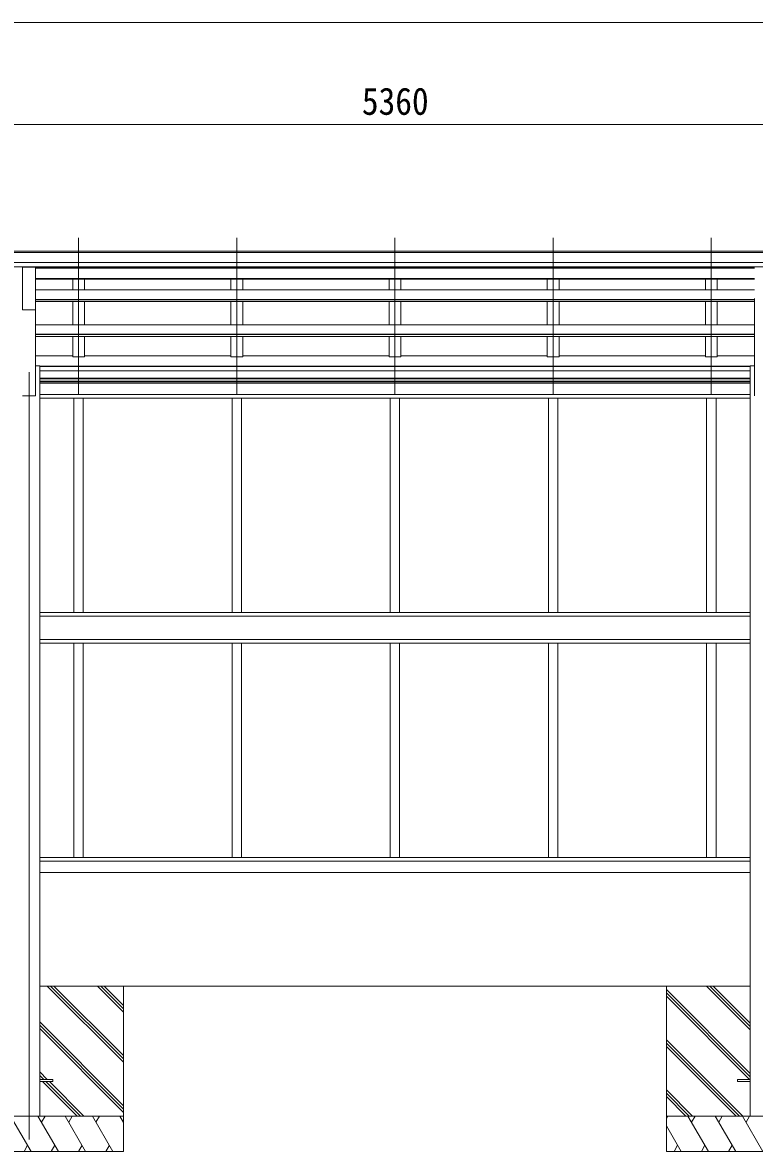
# Model space of a CAD drawing. Units: millimetres at full size, sheet at 1:35; details may follow other scales. Extents: x -9783 to 9892, y -6828 to 6752.
# Drawn here: x 3819 to 6919, y -2111 to 2670 of the extents above; entities that cross this region are included whole.
import ezdxf
from ezdxf.enums import TextEntityAlignment as Align

# ---------------------------------------------------------------- set-up
doc = ezdxf.new("R2010")
doc.units = ezdxf.units.MM
doc.header["$LTSCALE"] = 35
for name, color, linetype, lineweight in [('0-0_0', 7, 'Continuous', 9), ('0-1_本体', 4, 'Continuous', 9), ('0-2_部品', 7, 'Continuous', 9), ('0-8_PARTS2', 2, 'Continuous', 9), ('0-A_寸法', 6, 'Continuous', 9), ('1-1_GLASS', 4, 'Continuous', 9)]:
    doc.layers.add(name, color=color, linetype=linetype, lineweight=lineweight)
doc.styles.add('ＭＳ ゴシック', font='')
doc.styles.get('ＭＳ ゴシック').set_extended_font_data('MS Gothic')

msp = doc.modelspace()

# ---------------------------------------------------------------- linework, layer by layer
at = {"layer": '0-0_0'}
for p, q in [((6900.91, -1410.56), (3891.31, -1410.56)), ((4246.11, -1733.02), (3923.65, -1410.56)), ((4246.11, -1718.88), (3937.79, -1410.56)), ((4246.11, -1704.74), (3951.93, -1410.56)), ((4246.11, -1520.89), (4135.78, -1410.56)), ((4246.11, -1506.75), (4149.92, -1410.56)), ((4246.11, -1492.61), (4164.07, -1410.56)), ((4246.11, -1410.56), (4246.11, -2110.56)), ((6546.11, -1410.56), (6546.11, -2110.56)), ((6900.91, -1780.04), (6546.11, -1425.24)), ((6900.91, -1596.19), (6715.28, -1410.56)), ((6900.91, -1582.05), (6729.42, -1410.56)), ((6900.91, -1567.91), (6743.57, -1410.56)), ((6900.91, -1794.18), (6546.11, -1439.38)), ((6898.65, -1806.06), (6546.11, -1453.53)), ((4246.11, -1916.87), (3891.31, -1562.07)), ((4246.11, -1931.01), (3891.31, -1576.21)), ((4246.11, -1945.16), (3891.31, -1590.36)), ((6869.3, -1960.56), (6546.11, -1637.37)), ((6855.16, -1960.56), (6546.11, -1651.51)), ((6841.02, -1960.56), (6546.11, -1665.66)), ((3923.17, -1806.06), (3891.31, -1774.2)), ((3909.03, -1806.06), (3891.31, -1788.35)), ((3894.89, -1806.06), (3891.31, -1802.49)), ((4049.39, -1960.56), (3903.89, -1815.06)), ((4063.53, -1960.56), (3918.03, -1815.06)), ((4077.67, -1960.56), (3932.17, -1815.06)), ((6657.17, -1960.56), (6546.11, -1849.5)), ((6643.03, -1960.56), (6546.11, -1863.65)), ((6628.89, -1960.56), (6546.11, -1877.79)), ((3446.11, -1960.56), (4246.11, -1960.56)), ((3854.96, -2110.56), (3768.35, -1960.56)), ((3970.43, -2110.56), (3883.82, -1960.56)), ((3898.82, -1986.54), (3913.83, -1960.56)), ((4085.9, -2110.56), (3999.29, -1960.56)), ((4014.29, -1986.54), (4029.3, -1960.56)), ((4201.37, -2110.56), (4114.76, -1960.56)), ((4129.76, -1986.54), (4144.76, -1960.56)), ((4246.11, -1988.06), (4230.23, -1960.56)), ((6546.11, -1960.56), (7346.11, -1960.56)), ((6551.94, -1960.56), (6546.11, -1970.66)), ((6608.55, -2110.56), (6546.11, -2002.42)), ((6724.02, -2110.56), (6637.41, -1960.56)), ((6667.41, -1960.56), (6652.41, -1986.54)), ((6839.49, -2110.56), (6752.88, -1960.56)), ((6767.88, -1986.54), (6782.88, -1960.56)), ((6954.96, -2110.56), (6868.35, -1960.56)), ((6883.35, -1986.54), (6898.36, -1960.56)), ((3839.96, -2084.58), (3824.96, -2110.56)), ((3955.43, -2084.58), (3940.43, -2110.56)), ((4070.9, -2084.58), (4055.9, -2110.56)), ((4186.37, -2084.58), (4171.37, -2110.56)), ((6593.55, -2084.58), (6578.55, -2110.56)), ((6709.02, -2084.58), (6694.02, -2110.56)), ((6824.49, -2084.58), (6809.49, -2110.56)), ((4246.11, -2110.56), (3446.11, -2110.56)), ((7346.11, -2110.56), (6546.11, -2110.56))]:
    msp.add_line(p, q, dxfattribs=at)
at = {"layer": '0-1_本体'}
for p, q in [((8069.61, 1702.42), (2722.61, 1702.42)), ((8069.61, 1697.07), (2722.61, 1697.07)), ((8069.61, 1653.54), (2722.61, 1653.54)), ((8069.61, 1635.87), (2722.61, 1635.87)), ((6918.61, 1633.5), (3873.61, 1633.5)), ((6918.61, 1630.35), (3873.61, 1630.35)), ((4031.11, 1630.35), (4031.11, 1633.38)), ((4081.11, 1630.35), (4081.11, 1633.38)), ((4701.11, 1630.35), (4701.11, 1633.5)), ((4751.11, 1630.35), (4751.11, 1633.5)), ((5371.11, 1630.35), (5371.11, 1633.5)), ((5421.11, 1630.35), (5421.11, 1633.5)), ((6041.11, 1630.35), (6041.11, 1633.5)), ((6091.11, 1630.35), (6091.11, 1633.5)), ((6711.11, 1630.35), (6711.11, 1633.5)), ((6761.11, 1630.35), (6761.11, 1633.5)), ((6918.61, 1586.87), (3873.61, 1586.87)), ((6918.61, 1582.79), (3873.61, 1582.79)), ((4031.11, 1537.64), (4031.11, 1582.79)), ((4081.11, 1537.64), (4081.11, 1582.79)), ((4701.11, 1537.64), (4701.11, 1582.79)), ((4751.11, 1537.64), (4751.11, 1582.79)), ((5371.11, 1537.64), (5371.11, 1582.79)), ((5421.11, 1537.64), (5421.11, 1582.79)), ((6041.11, 1537.64), (6041.11, 1582.79)), ((6091.11, 1537.64), (6091.11, 1582.79)), ((6711.11, 1537.64), (6711.11, 1582.79)), ((6761.11, 1537.64), (6761.11, 1582.79)), ((6918.61, 1537.64), (3873.61, 1537.64)), ((3873.61, 1089.44), (3873.61, 1502.08)), ((6918.61, 1496.9), (3873.61, 1496.9)), ((6918.61, 1495.41), (3873.61, 1495.41)), ((6918.61, 1488.62), (3873.61, 1488.62)), ((4031.11, 1390.33), (4031.11, 1488.62)), ((4081.11, 1390.33), (4081.11, 1488.62)), ((4701.11, 1390.33), (4701.11, 1488.62)), ((4751.11, 1390.33), (4751.11, 1488.62)), ((5371.11, 1390.33), (5371.11, 1488.62)), ((5421.11, 1390.33), (5421.11, 1488.62)), ((6041.11, 1390.33), (6041.11, 1488.62)), ((6091.11, 1390.33), (6091.11, 1488.62)), ((6711.11, 1390.33), (6711.11, 1488.62)), ((6761.11, 1390.33), (6761.11, 1488.62)), ((6918.61, 1089.44), (6918.61, 1502.08)), ((6918.71, 1390.33), (3873.61, 1390.33)), ((6918.78, 1351.12), (3873.61, 1351.12)), ((6918.69, 1349.64), (3873.61, 1349.64)), ((6918.71, 1339.98), (3873.61, 1339.98)), ((4031.11, 1339.98), (4031.11, 1253.91)), ((4081.11, 1339.98), (4081.11, 1253.91)), ((4701.11, 1339.98), (4701.11, 1253.91)), ((4751.11, 1339.98), (4751.11, 1253.91)), ((5371.11, 1339.98), (5371.11, 1253.91)), ((5421.11, 1339.98), (5421.11, 1253.91)), ((6041.11, 1339.98), (6041.11, 1253.91)), ((6091.11, 1339.98), (6091.11, 1253.91)), ((6711.11, 1339.98), (6711.11, 1253.91)), ((6761.11, 1339.98), (6761.11, 1253.91)), ((3873.61, 1258.71), (4031.11, 1258.71)), ((4081.11, 1253.91), (4031.11, 1253.91)), ((4081.11, 1258.71), (4701.11, 1258.71)), ((4751.11, 1253.91), (4701.11, 1253.91)), ((4751.11, 1258.71), (5371.11, 1258.71)), ((5421.11, 1253.91), (5371.11, 1253.91)), ((5421.11, 1258.71), (6041.11, 1258.71)), ((6091.11, 1253.91), (6041.11, 1253.91)), ((6091.11, 1258.71), (6711.11, 1258.71)), ((6761.11, 1253.91), (6711.11, 1253.91)), ((6918.85, 1258.71), (6761.11, 1258.71)), ((3891.31, 1215.82), (3873.61, 1215.82)), ((3891.31, 1215.82), (3891.31, -1960.56)), ((6900.91, 1213.02), (3891.31, 1213.02)), ((6900.91, 1195.84), (3891.31, 1195.84)), ((6900.91, 1214.4), (3891.44, 1214.4)), ((6918.61, 1215.82), (6900.91, 1215.82)), ((6900.91, 1215.82), (6900.91, -1960.56)), ((3873.61, 1089.44), (3818.61, 1089.44))]:
    msp.add_line(p, q, dxfattribs=at)
at = {"layer": '0-2_部品'}
for p, q in [((3874.01, 1634.15), (3819.01, 1634.15)), ((3819.01, 1453.22), (3819.01, 1634.15)), ((3874.01, 1453.22), (3874.01, 1634.15)), ((3874.01, 1453.22), (3819.01, 1453.22))]:
    msp.add_line(p, q, dxfattribs=at)
at = {"layer": '0-2_部品', "color": 4}
for p, q in [((3891.71, -1806.06), (3946.51, -1806.06)), ((3891.71, -1815.06), (3946.51, -1815.06)), ((3946.51, -1806.06), (3946.51, -1815.06)), ((6846.51, -1806.06), (6901.31, -1806.06))]:
    msp.add_line(p, q, dxfattribs=at)
msp.add_lwpolyline([(6846.51, -1806.06), (6846.51, -1815.06), (6901.31, -1815.06)], dxfattribs=at)
at = {"layer": '0-8_PARTS2'}
for p, q in [((4056.11, 1095.64), (4056.11, 1758.17)), ((4726.11, 1095.64), (4726.11, 1758.17)), ((5396.11, 1095.64), (5396.11, 1758.17)), ((6066.11, 1095.64), (6066.11, 1758.17)), ((6736.11, 1095.64), (6736.11, 1758.17)), ((3846.11, 1189.44), (3846.11, -2060.56))]:
    msp.add_line(p, q, dxfattribs=at)
at = {"layer": '0-A_寸法'}
for p, q in [((-2663.89, 2670.12), (8096.11, 2670.12)), ((8076.11, 2237.8), (2716.11, 2237.8))]:
    msp.add_line(p, q, dxfattribs=at)
at = {"layer": '1-1_GLASS'}
for p, q in [((6900.91, 1164.33), (3891.31, 1164.33)), ((6900.91, 1160.83), (3891.31, 1160.83)), ((6900.91, 1151.83), (3891.31, 1151.83)), ((6900.91, 1148.33), (3891.31, 1148.33)), ((3891.31, 1143.33), (6900.91, 1143.33)), ((3873.61, 1089.44), (3818.61, 1089.44)), ((6900.91, 1094.83), (3891.31, 1094.83)), ((6900.91, 1078.83), (3891.31, 1078.83)), ((4036.11, 1079.33), (4036.11, 171.33)), ((4076.11, 1079.33), (4076.11, 171.33)), ((4706.11, 1079.33), (4706.11, 171.33)), ((4746.11, 1079.33), (4746.11, 171.33)), ((5376.11, 1079.33), (5376.11, 171.33)), ((5416.11, 1079.33), (5416.11, 171.33)), ((6046.11, 1078.83), (6046.11, 171.33)), ((6086.11, 1078.83), (6086.11, 171.33)), ((6716.11, 1079.33), (6716.11, 171.33)), ((6756.11, 1079.33), (6756.11, 171.33)), ((6900.91, 171.33), (3891.31, 171.33)), ((6900.91, 155.83), (3891.31, 155.83)), ((6900.91, 57.83), (3891.31, 57.83)), ((6900.91, 42.33), (3891.31, 42.33)), ((4036.11, 42.33), (4036.11, -865.17)), ((4076.11, 42.33), (4076.11, -865.17)), ((4706.11, 42.33), (4706.11, -865.17)), ((4746.11, 42.33), (4746.11, -865.17)), ((5376.11, 42.33), (5376.11, -865.17)), ((5416.11, 42.33), (5416.11, -865.17)), ((6046.11, 42.33), (6046.11, -865.17)), ((6086.11, 42.33), (6086.11, -865.17)), ((6716.11, 42.33), (6716.11, -865.17)), ((6756.11, 42.33), (6756.11, -865.17)), ((6900.91, -865.17), (3891.31, -865.17)), ((6900.91, -881.17), (3891.31, -881.17)), ((6900.91, -929.67), (3891.31, -929.67))]:
    msp.add_line(p, q, dxfattribs=at)

# ---------------------------------------------------------------- texts
at = {"layer": '0-A_寸法', "color": 7, "style": 'ＭＳ ゴシック', "width": 0.9}
msp.add_text('5360', height=115.5, dxfattribs=at).set_placement((5256.11, 2244.8), align=Align.BOTTOM_LEFT)

doc.saveas('drawing.dxf')
